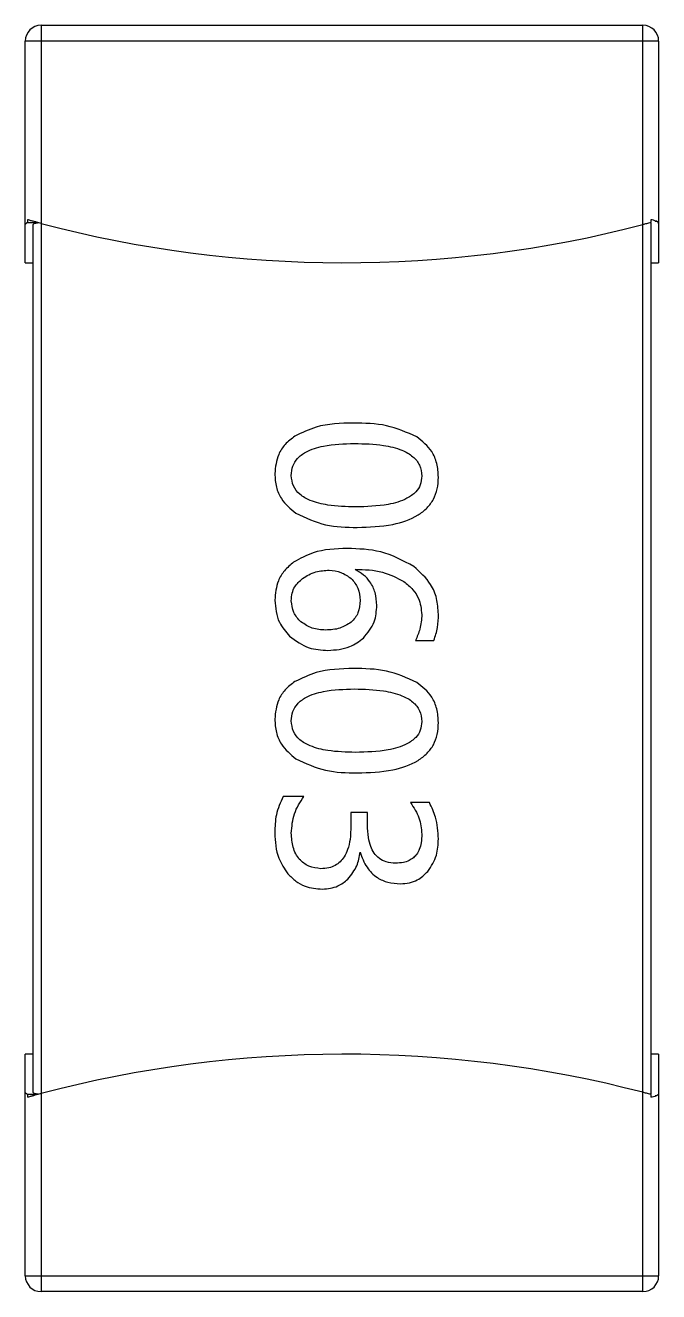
# Model space of a CAD drawing. Header units: millimetres. Extents: x 46.9 to 121.6, y 35.9 to 78.2.
# Drawn here: x 61.348 to 62.148, y 55.232 to 56.832 of the extents above; entities that cross this region are included whole.
import ezdxf

# ---------------------------------------------------------------- set-up
doc = ezdxf.new("R2010")
doc.units = ezdxf.units.MM

msp = doc.modelspace()

# ---------------------------------------------------------------- linework, layer by layer
at = {"color": 7, "linetype": 'Continuous', "lineweight": 25}
for p, q in [((61.3675, 56.8323), (61.3675, 55.2324)), ((61.3675, 56.8323), (62.1275, 56.8323)), ((62.1275, 56.5805), (62.1275, 56.8323)), ((62.1475, 56.8123), (61.3475, 56.8123)), ((61.3475, 56.5323), (61.3475, 56.8123)), ((62.1475, 56.8123), (62.1475, 56.5323)), ((61.3502, 56.5867), (61.3502, 56.5831)), ((61.3502, 56.5831), (61.3633, 56.5831)), ((61.3575, 56.5847), (61.3575, 56.5851)), ((61.3575, 55.4842), (61.3575, 56.5805)), ((62.1275, 55.2324), (62.1275, 56.5805)), ((62.1375, 56.5867), (62.1375, 56.5831)), ((62.1375, 56.582), (62.1375, 55.4827)), ((62.1432, 56.5847), (62.1448, 56.5847)), ((62.1448, 56.5847), (62.1448, 56.5851)), ((61.3475, 56.5323), (61.3575, 56.5323)), ((62.1375, 56.5323), (62.1475, 56.5323)), ((61.8403, 56.0551), (61.8635, 56.0551)), ((61.6994, 55.8579), (61.6732, 55.8579)), ((61.858, 55.8502), (61.8341, 55.8502)), ((61.7588, 55.8378), (61.7588, 55.8211)), ((61.7797, 55.8378), (61.7588, 55.8378)), ((61.7797, 55.8219), (61.7797, 55.8378)), ((61.3575, 55.5323), (61.3475, 55.5323)), ((61.3475, 55.2524), (61.3475, 55.5323)), ((62.1475, 55.5323), (62.1375, 55.5323)), ((62.1475, 55.5323), (62.1475, 55.2524)), ((61.3502, 55.4815), (61.3502, 55.478)), ((61.3633, 55.4815), (61.3502, 55.4815)), ((61.3575, 55.4796), (61.3575, 55.48)), ((62.1375, 55.4815), (62.1375, 55.478)), ((62.1448, 55.48), (62.1432, 55.48)), ((62.1448, 55.4796), (62.1448, 55.48)), ((61.3475, 55.2524), (62.1475, 55.2524)), ((62.1275, 55.2324), (61.3675, 55.2324))]:
    msp.add_line(p, q, dxfattribs=at)
for centre, radius, start, end in [((61.3675, 56.8123), 0.02, 90, 180), ((62.1275, 56.8123), 0.02, 0, 90), ((61.7504, 58.0323), 1.5, 255.2121, 284.5618), ((61.7504, 54.0324), 1.5, 75.4382, 104.7879), ((61.3675, 55.2524), 0.02, 180, 270), ((62.1275, 55.2524), 0.02, 270, 0)]:
    msp.add_arc(centre, radius, start, end, dxfattribs=at)
for points, knots in [([(61.3502, 56.5831), (61.3494, 56.5827), (61.3478, 56.5818), (61.3476, 56.5809), (61.3475, 56.5805)], [0, 0, 0, 0, 0.558014, 1, 1, 1, 1]), ([(61.3565, 56.5849), (61.3551, 56.5853), (61.3527, 56.586), (61.351, 56.5865), (61.3502, 56.5867)], [0, 0, 0, 0, 0.5631298, 1, 1, 1, 1]), ([(61.3575, 56.5851), (61.3573, 56.5851), (61.357, 56.585), (61.3567, 56.585), (61.3565, 56.5849)], [0, 0, 0, 0, 0.559617, 1, 1, 1, 1]), ([(61.3575, 56.5847), (61.3573, 56.5847), (61.357, 56.5848), (61.3567, 56.5849), (61.3565, 56.5849)], [0, 0, 0, 0, 0.56, 1, 1, 1, 1]), ([(61.3675, 56.582), (61.3656, 56.5825), (61.3621, 56.5835), (61.3589, 56.5843), (61.3575, 56.5847)], [0, 0, 0, 0, 0.561011, 1, 1, 1, 1]), ([(61.3575, 56.5805), (61.3576, 56.5808), (61.3579, 56.5814), (61.3595, 56.5821), (61.3615, 56.5827), (61.3631, 56.5829), (61.3639, 56.583)], [0, 0, 0, 0, 0.283508, 0.566177, 0.785164, 1, 1, 1, 1]), ([(62.1375, 56.5831), (62.1357, 56.5827), (62.1325, 56.5818), (62.129, 56.5809), (62.1275, 56.5805)], [0, 0, 0, 0, 0.557902, 1, 1, 1, 1]), ([(62.1368, 56.583), (62.137, 56.5828), (62.1374, 56.5825), (62.1375, 56.5821), (62.1375, 56.582)], [0, 0, 0, 0, 0.558902, 1, 1, 1, 1]), ([(62.1442, 56.5849), (62.1432, 56.5853), (62.1413, 56.586), (62.1387, 56.5865), (62.1375, 56.5867)], [0, 0, 0, 0, 0.56313, 1, 1, 1, 1]), ([(62.1432, 56.5847), (62.1434, 56.5847), (62.1437, 56.5848), (62.1441, 56.5849), (62.1442, 56.5849)], [0, 0, 0, 0, 0.56, 1, 1, 1, 1]), ([(62.1448, 56.5851), (62.1447, 56.5851), (62.1445, 56.585), (62.1443, 56.585), (62.1442, 56.5849)], [0, 0, 0, 0, 0.559617, 1, 1, 1, 1]), ([(62.1475, 56.582), (62.1474, 56.5825), (62.1471, 56.5835), (62.1455, 56.5843), (62.1448, 56.5847)], [0, 0, 0, 0, 0.561011, 1, 1, 1, 1]), ([(61.762, 56.3298), (61.746, 56.3295), (61.72, 56.3289), (61.6968, 56.3175), (61.688, 56.3132)], [0, 0, 0, 0, 0.619316, 1, 1, 1, 1]), ([(61.8421, 56.3123), (61.8295, 56.3179), (61.804, 56.3292), (61.7761, 56.3296), (61.762, 56.3298)], [0, 0, 0, 0, 0.495858, 1, 1, 1, 1]), ([(61.688, 56.3132), (61.6837, 56.31), (61.6754, 56.3037), (61.6648, 56.2877), (61.6635, 56.2743), (61.6626, 56.2659)], [0, 0, 0, 0, 0.2882301, 0.5578196, 1, 1, 1, 1]), ([(61.6835, 56.2636), (61.6839, 56.2677), (61.6845, 56.2754), (61.6912, 56.286), (61.7043, 56.2956), (61.7291, 56.303), (61.7501, 56.3036), (61.7632, 56.304)], [0, 0, 0, 0, 0.1216883, 0.2320353, 0.3665967, 0.6049552, 1, 1, 1, 1]), ([(61.7632, 56.304), (61.7755, 56.3037), (61.7959, 56.3032), (61.8211, 56.2972), (61.837, 56.2886), (61.8468, 56.2769), (61.8478, 56.2676), (61.8483, 56.2628)], [0, 0, 0, 0, 0.35336, 0.582711, 0.735216, 0.86626, 1, 1, 1, 1]), ([(61.8693, 56.2614), (61.869, 56.2673), (61.8682, 56.2786), (61.8603, 56.2976), (61.849, 56.3067), (61.8421, 56.3123)], [0, 0, 0, 0, 0.2921571, 0.5631944, 1, 1, 1, 1]), ([(61.6626, 56.2659), (61.663, 56.2602), (61.6637, 56.2492), (61.6716, 56.2305), (61.6825, 56.2215), (61.6893, 56.2158)], [0, 0, 0, 0, 0.288391, 0.55882, 1, 1, 1, 1]), ([(61.7645, 56.2238), (61.7528, 56.2241), (61.7334, 56.2247), (61.7095, 56.2304), (61.6943, 56.2387), (61.685, 56.25), (61.684, 56.259), (61.6835, 56.2636)], [0, 0, 0, 0, 0.351816, 0.579785, 0.732323, 0.864404, 1, 1, 1, 1]), ([(61.8483, 56.2628), (61.8479, 56.2591), (61.8473, 56.2517), (61.8404, 56.2415), (61.8267, 56.2321), (61.8005, 56.2248), (61.7784, 56.2242), (61.7645, 56.2238)], [0, 0, 0, 0, 0.109937, 0.214218, 0.348263, 0.592587, 1, 1, 1, 1]), ([(61.7668, 56.1979), (61.7818, 56.1984), (61.8083, 56.1993), (61.8386, 56.2092), (61.8552, 56.222), (61.8635, 56.2334), (61.8685, 56.2468), (61.8691, 56.2564), (61.8693, 56.2614)], [0, 0, 0, 0, 0.3313865, 0.5830526, 0.6886343, 0.7883553, 0.8897454, 1, 1, 1, 1]), ([(61.6893, 56.2158), (61.7016, 56.2101), (61.7262, 56.1986), (61.7533, 56.1981), (61.7668, 56.1979)], [0, 0, 0, 0, 0.499978, 1, 1, 1, 1]), ([(61.754, 56.1713), (61.7394, 56.1708), (61.7153, 56.1701), (61.6945, 56.1585), (61.6864, 56.154)], [0, 0, 0, 0, 0.61021, 1, 1, 1, 1]), ([(61.8381, 56.1486), (61.8245, 56.1559), (61.7982, 56.17), (61.7684, 56.1709), (61.754, 56.1713)], [0, 0, 0, 0, 0.517188, 1, 1, 1, 1]), ([(61.6864, 56.154), (61.6823, 56.1506), (61.6745, 56.144), (61.6646, 56.1278), (61.6634, 56.1144), (61.6626, 56.1061)], [0, 0, 0, 0, 0.28371, 0.553416, 1, 1, 1, 1]), ([(61.6976, 56.1335), (61.703, 56.1367), (61.7135, 56.1429), (61.7256, 56.1436), (61.7314, 56.1439)], [0, 0, 0, 0, 0.520768, 1, 1, 1, 1]), ([(61.7314, 56.1439), (61.7365, 56.1434), (61.7466, 56.1423), (61.7549, 56.1363), (61.759, 56.1334)], [0, 0, 0, 0, 0.501966, 1, 1, 1, 1]), ([(61.764, 56.1448), (61.7758, 56.1446), (61.7976, 56.1443), (61.8169, 56.1341), (61.8257, 56.1295)], [0, 0, 0, 0, 0.542588, 1, 1, 1, 1]), ([(61.7915, 56.0995), (61.7911, 56.1049), (61.7904, 56.1154), (61.784, 56.1286), (61.7749, 56.1385), (61.7677, 56.1426), (61.764, 56.1448)], [0, 0, 0, 0, 0.290752, 0.557527, 0.769999, 1, 1, 1, 1]), ([(61.8693, 56.0885), (61.8689, 56.0951), (61.868, 56.1081), (61.8587, 56.1302), (61.846, 56.1415), (61.8381, 56.1486)], [0, 0, 0, 0, 0.283019, 0.553043, 1, 1, 1, 1]), ([(61.6835, 56.1054), (61.6837, 56.1086), (61.6841, 56.1147), (61.6883, 56.125), (61.694, 56.1302), (61.6976, 56.1335)], [0, 0, 0, 0, 0.295822, 0.557156, 1, 1, 1, 1]), ([(61.759, 56.1334), (61.7607, 56.1315), (61.7641, 56.1278), (61.769, 56.1187), (61.7699, 56.111), (61.7706, 56.1057)], [0, 0, 0, 0, 0.245972, 0.488321, 1, 1, 1, 1]), ([(61.8257, 56.1295), (61.8297, 56.1263), (61.8371, 56.1204), (61.8463, 56.1062), (61.8475, 56.0948), (61.8483, 56.0877)], [0, 0, 0, 0, 0.311103, 0.5736727, 1, 1, 1, 1]), ([(61.6626, 56.1061), (61.6635, 56.0963), (61.6651, 56.079), (61.6765, 56.0661), (61.6814, 56.0605)], [0, 0, 0, 0, 0.566262, 1, 1, 1, 1]), ([(61.6957, 56.0786), (61.6939, 56.0804), (61.6904, 56.084), (61.6852, 56.0928), (61.6842, 56.1003), (61.6835, 56.1054)], [0, 0, 0, 0, 0.252847, 0.49709, 1, 1, 1, 1]), ([(61.7706, 56.1057), (61.7701, 56.1004), (61.7694, 56.0926), (61.7643, 56.0835), (61.7608, 56.0799), (61.759, 56.0781)], [0, 0, 0, 0, 0.513507, 0.754491, 1, 1, 1, 1]), ([(61.7745, 56.0581), (61.78, 56.0646), (61.79, 56.0767), (61.791, 56.0923), (61.7915, 56.0995)], [0, 0, 0, 0, 0.539829, 1, 1, 1, 1]), ([(61.7269, 56.0682), (61.7211, 56.0686), (61.7097, 56.0693), (61.7003, 56.0756), (61.6957, 56.0786)], [0, 0, 0, 0, 0.515713, 1, 1, 1, 1]), ([(61.8483, 56.0877), (61.8479, 56.0816), (61.8471, 56.0702), (61.8424, 56.0598), (61.8403, 56.0551)], [0, 0, 0, 0, 0.544112, 1, 1, 1, 1]), ([(61.8635, 56.0551), (61.8654, 56.0605), (61.8691, 56.0714), (61.8692, 56.0828), (61.8693, 56.0885)], [0, 0, 0, 0, 0.502037, 1, 1, 1, 1]), ([(61.759, 56.0781), (61.7544, 56.0752), (61.7446, 56.0691), (61.733, 56.0686), (61.7269, 56.0682)], [0, 0, 0, 0, 0.470719, 1, 1, 1, 1]), ([(61.6814, 56.0605), (61.6892, 56.0547), (61.7037, 56.0441), (61.7215, 56.043), (61.7296, 56.0426)], [0, 0, 0, 0, 0.540462, 1, 1, 1, 1]), ([(61.7296, 56.0426), (61.7393, 56.0432), (61.7558, 56.0443), (61.769, 56.054), (61.7745, 56.0581)], [0, 0, 0, 0, 0.583943, 1, 1, 1, 1]), ([(61.762, 56.0197), (61.746, 56.0193), (61.72, 56.0188), (61.6968, 56.0074), (61.688, 56.0031)], [0, 0, 0, 0, 0.619316, 1, 1, 1, 1]), ([(61.8421, 56.0022), (61.8295, 56.0078), (61.804, 56.0191), (61.7761, 56.0195), (61.762, 56.0197)], [0, 0, 0, 0, 0.495858, 1, 1, 1, 1]), ([(61.688, 56.0031), (61.6837, 55.9998), (61.6754, 55.9936), (61.6648, 55.9775), (61.6635, 55.9641), (61.6626, 55.9558)], [0, 0, 0, 0, 0.28823, 0.55782, 1, 1, 1, 1]), ([(61.8693, 55.9513), (61.869, 55.9571), (61.8682, 55.9684), (61.8603, 55.9875), (61.849, 55.9966), (61.8421, 56.0022)], [0, 0, 0, 0, 0.292157, 0.563194, 1, 1, 1, 1]), ([(61.6835, 55.9535), (61.6839, 55.9575), (61.6845, 55.9653), (61.6912, 55.9759), (61.7043, 55.9855), (61.7291, 55.9929), (61.7501, 55.9935), (61.7632, 55.9939)], [0, 0, 0, 0, 0.121688, 0.232035, 0.366597, 0.604955, 1, 1, 1, 1]), ([(61.7632, 55.9939), (61.7755, 55.9936), (61.7959, 55.993), (61.8211, 55.9871), (61.837, 55.9785), (61.8468, 55.9668), (61.8478, 55.9574), (61.8483, 55.9527)], [0, 0, 0, 0, 0.35336, 0.582711, 0.735216, 0.86626, 1, 1, 1, 1]), ([(61.6626, 55.9558), (61.663, 55.9501), (61.6637, 55.9391), (61.6716, 55.9204), (61.6825, 55.9113), (61.6893, 55.9057)], [0, 0, 0, 0, 0.2883908, 0.5588198, 1, 1, 1, 1]), ([(61.7645, 55.9137), (61.7528, 55.914), (61.7334, 55.9145), (61.7095, 55.9203), (61.6943, 55.9285), (61.685, 55.9398), (61.684, 55.9489), (61.6835, 55.9535)], [0, 0, 0, 0, 0.3518163, 0.5797852, 0.7323227, 0.8644042, 1, 1, 1, 1]), ([(61.8483, 55.9527), (61.8479, 55.9489), (61.8473, 55.9416), (61.8404, 55.9314), (61.8267, 55.9219), (61.8005, 55.9147), (61.7784, 55.9141), (61.7645, 55.9137)], [0, 0, 0, 0, 0.109937, 0.214218, 0.348263, 0.592587, 1, 1, 1, 1]), ([(61.7668, 55.8877), (61.7818, 55.8883), (61.8083, 55.8892), (61.8386, 55.8991), (61.8552, 55.9119), (61.8635, 55.9232), (61.8685, 55.9366), (61.8691, 55.9463), (61.8693, 55.9513)], [0, 0, 0, 0, 0.331386, 0.583053, 0.688634, 0.788355, 0.889745, 1, 1, 1, 1]), ([(61.6893, 55.9057), (61.7016, 55.9), (61.7262, 55.8885), (61.7533, 55.888), (61.7668, 55.8877)], [0, 0, 0, 0, 0.499978, 1, 1, 1, 1]), ([(61.6732, 55.8579), (61.6698, 55.8504), (61.6632, 55.8358), (61.6628, 55.8198), (61.6626, 55.8121)], [0, 0, 0, 0, 0.5158813, 1, 1, 1, 1]), ([(61.6835, 55.8116), (61.6842, 55.82), (61.6855, 55.8368), (61.6948, 55.8509), (61.6994, 55.8579)], [0, 0, 0, 0, 0.499309, 1, 1, 1, 1]), ([(61.8341, 55.8502), (61.8382, 55.844), (61.8463, 55.8319), (61.8476, 55.8175), (61.8483, 55.8105)], [0, 0, 0, 0, 0.515251, 1, 1, 1, 1]), ([(61.8693, 55.8043), (61.8688, 55.8136), (61.8679, 55.8297), (61.8609, 55.8441), (61.858, 55.8502)], [0, 0, 0, 0, 0.578828, 1, 1, 1, 1]), ([(61.6626, 55.8121), (61.6632, 55.801), (61.6643, 55.7822), (61.6748, 55.7667), (61.6791, 55.7604)], [0, 0, 0, 0, 0.58927, 1, 1, 1, 1]), ([(61.6936, 55.7789), (61.692, 55.781), (61.6887, 55.7856), (61.6844, 55.7966), (61.6839, 55.8056), (61.6835, 55.8116)], [0, 0, 0, 0, 0.228631, 0.484644, 1, 1, 1, 1]), ([(61.7588, 55.8211), (61.7586, 55.8153), (61.7583, 55.8051), (61.7553, 55.7918), (61.7509, 55.7822), (61.7455, 55.7753), (61.7388, 55.7705), (61.7305, 55.7673), (61.7243, 55.767), (61.7208, 55.7668)], [0, 0, 0, 0, 0.231348, 0.40628, 0.539648, 0.6487, 0.752933, 0.864661, 1, 1, 1, 1]), ([(61.8154, 55.7737), (61.8113, 55.774), (61.804, 55.7745), (61.7944, 55.7792), (61.7878, 55.7862), (61.7832, 55.7954), (61.7802, 55.8074), (61.7799, 55.8166), (61.7797, 55.8219)], [0, 0, 0, 0, 0.177791, 0.319078, 0.460254, 0.594127, 0.768288, 1, 1, 1, 1]), ([(61.8483, 55.8105), (61.8481, 55.8068), (61.8479, 55.8003), (61.8456, 55.7916), (61.8422, 55.7852), (61.8378, 55.7803), (61.832, 55.7766), (61.8244, 55.7742), (61.8186, 55.7739), (61.8154, 55.7737)], [0, 0, 0, 0, 0.196201, 0.348397, 0.470472, 0.579064, 0.694404, 0.829149, 1, 1, 1, 1]), ([(61.8559, 55.7633), (61.8602, 55.7699), (61.8683, 55.7824), (61.869, 55.7973), (61.8693, 55.8043)], [0, 0, 0, 0, 0.528186, 1, 1, 1, 1]), ([(61.7208, 55.7668), (61.7156, 55.7674), (61.7079, 55.7684), (61.699, 55.7736), (61.6954, 55.7771), (61.6936, 55.7789)], [0, 0, 0, 0, 0.509394, 0.751839, 1, 1, 1, 1]), ([(61.7549, 55.7536), (61.7593, 55.759), (61.7674, 55.7691), (61.7694, 55.7818), (61.7703, 55.7878)], [0, 0, 0, 0, 0.533051, 1, 1, 1, 1]), ([(61.7703, 55.7878), (61.7728, 55.7811), (61.7774, 55.7686), (61.7905, 55.7554), (61.8057, 55.7487), (61.8159, 55.7481), (61.8213, 55.7478)], [0, 0, 0, 0, 0.301879, 0.564483, 0.770914, 1, 1, 1, 1]), ([(61.6791, 55.7604), (61.6823, 55.7571), (61.6886, 55.7506), (61.7033, 55.7426), (61.7152, 55.7416), (61.7227, 55.7409)], [0, 0, 0, 0, 0.279307, 0.550198, 1, 1, 1, 1]), ([(61.8213, 55.7478), (61.8251, 55.748), (61.8324, 55.7484), (61.845, 55.7529), (61.8517, 55.7593), (61.8559, 55.7633)], [0, 0, 0, 0, 0.290961, 0.564442, 1, 1, 1, 1]), ([(61.7227, 55.7409), (61.7295, 55.7416), (61.7416, 55.7427), (61.7509, 55.7503), (61.7549, 55.7536)], [0, 0, 0, 0, 0.56689, 1, 1, 1, 1]), ([(61.3502, 55.4815), (61.3493, 55.482), (61.3478, 55.4829), (61.3476, 55.4838), (61.3475, 55.4842)], [0, 0, 0, 0, 0.5597458, 1, 1, 1, 1]), ([(61.3565, 55.4797), (61.3551, 55.4793), (61.3527, 55.4787), (61.3509, 55.4782), (61.3502, 55.478)], [0, 0, 0, 0, 0.564669, 1, 1, 1, 1]), ([(61.3565, 55.4797), (61.3567, 55.4798), (61.3571, 55.4799), (61.3574, 55.48), (61.3575, 55.48)], [0, 0, 0, 0, 0.56, 1, 1, 1, 1]), ([(61.3575, 55.4796), (61.3573, 55.4796), (61.357, 55.4796), (61.3567, 55.4797), (61.3565, 55.4797)], [0, 0, 0, 0, 0.559997, 1, 1, 1, 1]), ([(61.3639, 55.4817), (61.3629, 55.4818), (61.3609, 55.4821), (61.3589, 55.4828), (61.3577, 55.4835), (61.3576, 55.4839), (61.3575, 55.4842)], [0, 0, 0, 0, 0.274829, 0.552481, 0.774418, 1, 1, 1, 1]), ([(61.3675, 55.4827), (61.3656, 55.4821), (61.3621, 55.4812), (61.3589, 55.4804), (61.3575, 55.48)], [0, 0, 0, 0, 0.559724, 1, 1, 1, 1]), ([(62.1375, 55.4815), (62.1357, 55.482), (62.1325, 55.4829), (62.129, 55.4838), (62.1275, 55.4842)], [0, 0, 0, 0, 0.559746, 1, 1, 1, 1]), ([(62.1375, 55.4827), (62.1375, 55.4825), (62.1374, 55.4822), (62.137, 55.4818), (62.1368, 55.4817)], [0, 0, 0, 0, 0.5607502, 1, 1, 1, 1]), ([(62.1442, 55.4797), (62.1432, 55.4793), (62.1413, 55.4787), (62.1386, 55.4782), (62.1375, 55.478)], [0, 0, 0, 0, 0.56466, 1, 1, 1, 1]), ([(62.1442, 55.4797), (62.144, 55.4798), (62.1437, 55.4799), (62.1434, 55.48), (62.1432, 55.48)], [0, 0, 0, 0, 0.56, 1, 1, 1, 1]), ([(62.1448, 55.4796), (62.1447, 55.4796), (62.1445, 55.4796), (62.1443, 55.4797), (62.1442, 55.4797)], [0, 0, 0, 0, 0.559997, 1, 1, 1, 1]), ([(62.1475, 55.4827), (62.1474, 55.4821), (62.1471, 55.4812), (62.1455, 55.4804), (62.1448, 55.48)], [0, 0, 0, 0, 0.559724, 1, 1, 1, 1])]:
    msp.add_open_spline(points, degree=3, knots=knots, dxfattribs=at)

doc.saveas('drawing.dxf')
